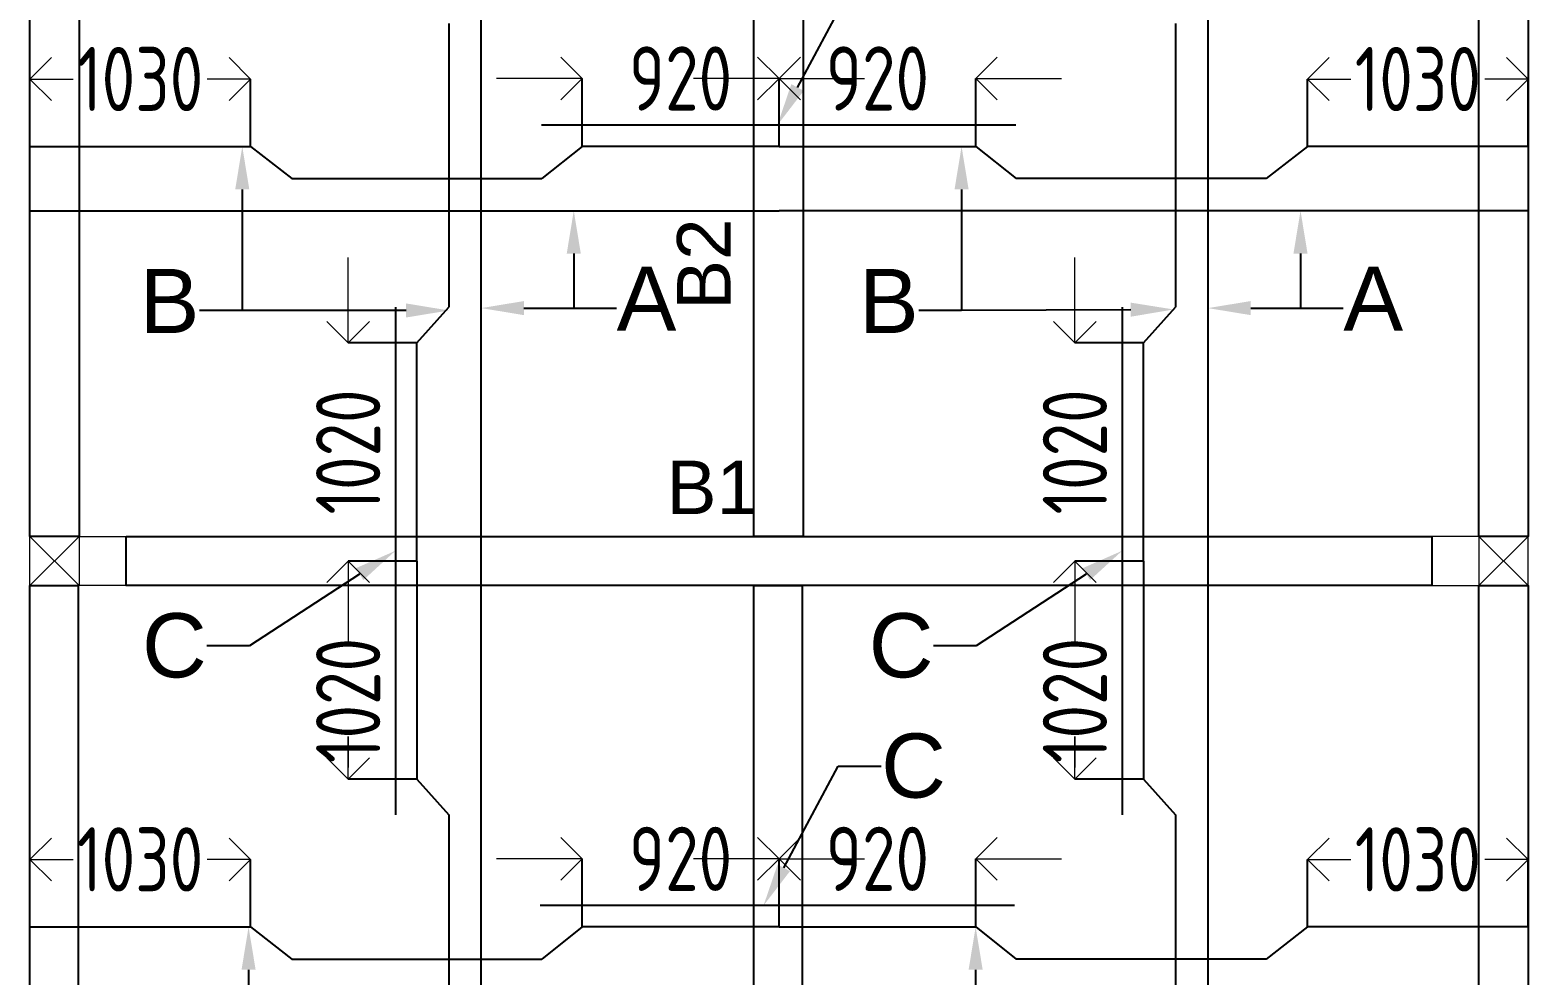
# Model space of a CAD drawing. Header units: inches. Extents: x -605 to 2991212, y -2872845 to 0.
# Drawn here: x 2827414 to 2834414, y -2299401 to -2294982 of the extents above; entities that cross this region are included whole.
import ezdxf
from ezdxf import colors
from ezdxf.entities.mleader import LeaderData, LeaderLine
from ezdxf.enums import TextEntityAlignment as Align
from ezdxf.math import Vec2, Vec3

# ---------------------------------------------------------------- set-up
doc = ezdxf.new("R2010")
doc.units = ezdxf.units.IN
doc.header["$LTSCALE"] = 600
doc.header["$MEASUREMENT"] = 0
for name, color, linetype, lineweight in [('rDIMension', 1, 'Continuous', 18), ('rRCC 2', 40, 'Continuous', 15), ('rREINF 1', 1, 'Continuous', 25)]:
    doc.layers.add(name, color=color, linetype=linetype, lineweight=lineweight)
doc.styles.add('DIM', font='geniso.shx', dxfattribs={"width": 0.85})
doc.styles.get("Standard").update_dxf_attribs({"font": 'arial.ttf'})
doc.dimstyles.new('ST-100', dxfattribs={"dimscale": 100, "dimtxt": 2.5, "dimasz": 2, "dimexe": 0.18, "dimexo": 0.0625, "dimgap": 0.2, "dimtad": 0, "dimdec": 0, "dimzin": 0, "dimdsep": 46, "dimtxsty": 'DIM', "dimblk": 'OPEN90', "dimcen": 0.09, "dimclrd": 256, "dimclrt": 7, "dimadec": 0, "dimazin": 0, "dimtfac": 1, "dimtdec": 0, "dimtofl": 0, "dimtmove": 0, "dimatfit": 3, "dimldrblk": 'OPEN90', "dimfxl": 1, "dimtolj": 1, "dimtzin": 0, "dimlwd": -1, "dimarcsym": 0})

# ---------------------------------------------------------------- blocks, each defined once
blk = doc.blocks.new('_Open90')
at = {"color": 0, "linetype": 'ByBlock', "lineweight": -2}
for p, q in [((-0.5, 0.5), (0, 0)), ((0, 0), (-1, 0)), ((0, 0), (-0.5, -0.5))]:
    blk.add_line(p, q, dxfattribs=at)
blk = doc.blocks.new('*D1309')
at = {"layer": 'Defpoints', "color": 0, "linetype": 'ByBlock'}
for p in [(2828444.5, -2295211.3), (2827414.5, -2295527.1), (2828444.5, -2295527.1)]:
    blk.add_point(p, dxfattribs=at)
at = {"layer": 'rDIMension', "color": 0, "linetype": 'ByBlock', "lineweight": -2}
for p, q in [((2827414.5, -2295527.1), (2827414.5, -2295211.3)), ((2828444.5, -2295527.1), (2828444.5, -2295211.3))]:
    blk.add_line(p, q, dxfattribs=at)
at = {"layer": 'rDIMension'}
for p, q in [((2827614.5, -2295211.3), (2827616.1, -2295211.3)), ((2828244.5, -2295211.3), (2828242.8, -2295211.3))]:
    blk.add_line(p, q, dxfattribs=at)
at = {"layer": 'rDIMension', "linetype": 'ByBlock', "xscale": 200, "yscale": 200, "zscale": 200, "rotation": 180}
blk.add_blockref('_Open90', (2827414.5, -2295211.3), dxfattribs=at)
at = {"layer": 'rDIMension', "linetype": 'ByBlock', "xscale": 200, "yscale": 200, "zscale": 200}
blk.add_blockref('_Open90', (2828444.5, -2295211.3), dxfattribs=at)
at = {"layer": 'rDIMension', "color": 7, "linetype": 'ByBlock', "insert": (2827929.5, -2295211.3), "char_height": 300, "attachment_point": 5, "style": 'DIM'}
blk.add_mtext('\\A1;1030', dxfattribs=at)
blk = doc.blocks.new('*D1310')
at = {"layer": 'Defpoints', "color": 0, "linetype": 'ByBlock'}
for p in [(2830914.5, -2295208.7), (2829994.5, -2295527.1), (2830914.5, -2295527.1)]:
    blk.add_point(p, dxfattribs=at)
at = {"layer": 'rDIMension'}
for p, q in [((2829794.5, -2295208.7), (2829594.5, -2295208.7)), ((2831114.5, -2295208.7), (2831314.5, -2295208.7))]:
    blk.add_line(p, q, dxfattribs=at)
at = {"layer": 'rDIMension', "color": 0, "linetype": 'ByBlock', "lineweight": -2}
for p, q in [((2829994.5, -2295527.1), (2829994.5, -2295208.7)), ((2830914.5, -2295527.1), (2830914.5, -2295208.7))]:
    blk.add_line(p, q, dxfattribs=at)
at = {"layer": 'rDIMension', "linetype": 'ByBlock', "xscale": 200, "yscale": 200, "zscale": 200}
blk.add_blockref('_Open90', (2829994.5, -2295208.7), dxfattribs=at)
at = {"layer": 'rDIMension', "linetype": 'ByBlock', "xscale": 200, "yscale": 200, "zscale": 200, "rotation": 180}
blk.add_blockref('_Open90', (2830914.5, -2295208.7), dxfattribs=at)
at = {"layer": 'rDIMension', "color": 7, "linetype": 'ByBlock', "insert": (2830454.5, -2295208.7), "char_height": 300, "attachment_point": 5, "style": 'DIM'}
blk.add_mtext('\\A1;920', dxfattribs=at)
blk = doc.blocks.new('*D1311')
at = {"layer": 'Defpoints', "color": 0, "linetype": 'ByBlock'}
for p in [(2833384.5, -2295211.3), (2833384.5, -2295527.1), (2834414.5, -2295527.1)]:
    blk.add_point(p, dxfattribs=at)
at = {"layer": 'rDIMension', "color": 0, "linetype": 'ByBlock', "lineweight": -2}
for p, q in [((2833384.5, -2295527.1), (2833384.5, -2295211.3)), ((2834414.5, -2295527.1), (2834414.5, -2295211.3))]:
    blk.add_line(p, q, dxfattribs=at)
at = {"layer": 'rDIMension'}
for p, q in [((2833584.5, -2295211.3), (2833586.1, -2295211.3)), ((2834214.5, -2295211.3), (2834212.8, -2295211.3))]:
    blk.add_line(p, q, dxfattribs=at)
at = {"layer": 'rDIMension', "linetype": 'ByBlock', "xscale": 200, "yscale": 200, "zscale": 200, "rotation": 180}
blk.add_blockref('_Open90', (2833384.5, -2295211.3), dxfattribs=at)
at = {"layer": 'rDIMension', "linetype": 'ByBlock', "xscale": 200, "yscale": 200, "zscale": 200}
blk.add_blockref('_Open90', (2834414.5, -2295211.3), dxfattribs=at)
at = {"layer": 'rDIMension', "color": 7, "linetype": 'ByBlock', "insert": (2833899.5, -2295211.3), "char_height": 300, "attachment_point": 5, "style": 'DIM'}
blk.add_mtext('\\A1;1030', dxfattribs=at)
blk = doc.blocks.new('*D1312')
at = {"layer": 'Defpoints', "color": 0, "linetype": 'ByBlock'}
for p in [(2830914.5, -2295208.7), (2830914.5, -2295527.1), (2831834.5, -2295527.1)]:
    blk.add_point(p, dxfattribs=at)
at = {"layer": 'rDIMension'}
for p, q in [((2830714.5, -2295208.7), (2830514.5, -2295208.7)), ((2832034.5, -2295208.7), (2832234.5, -2295208.7))]:
    blk.add_line(p, q, dxfattribs=at)
at = {"layer": 'rDIMension', "color": 0, "linetype": 'ByBlock', "lineweight": -2}
for p, q in [((2830914.5, -2295527.1), (2830914.5, -2295208.7)), ((2831834.5, -2295527.1), (2831834.5, -2295208.7))]:
    blk.add_line(p, q, dxfattribs=at)
at = {"layer": 'rDIMension', "linetype": 'ByBlock', "xscale": 200, "yscale": 200, "zscale": 200}
blk.add_blockref('_Open90', (2830914.5, -2295208.7), dxfattribs=at)
at = {"layer": 'rDIMension', "linetype": 'ByBlock', "xscale": 200, "yscale": 200, "zscale": 200, "rotation": 180}
blk.add_blockref('_Open90', (2831834.5, -2295208.7), dxfattribs=at)
at = {"layer": 'rDIMension', "color": 7, "linetype": 'ByBlock', "insert": (2831374.5, -2295208.7), "char_height": 300, "attachment_point": 5, "style": 'DIM'}
blk.add_mtext('\\A1;920', dxfattribs=at)
blk = doc.blocks.new('*D1313')
at = {"layer": 'Defpoints', "color": 0, "linetype": 'ByBlock'}
for p in [(2828444.5, -2298859.8), (2827414.5, -2299175.6), (2828444.5, -2299175.6)]:
    blk.add_point(p, dxfattribs=at)
at = {"layer": 'rDIMension', "color": 0, "linetype": 'ByBlock', "lineweight": -2}
for p, q in [((2827414.5, -2299175.6), (2827414.5, -2298859.8)), ((2828444.5, -2299175.6), (2828444.5, -2298859.8))]:
    blk.add_line(p, q, dxfattribs=at)
at = {"layer": 'rDIMension'}
for p, q in [((2827614.5, -2298859.8), (2827616.1, -2298859.8)), ((2828244.5, -2298859.8), (2828242.8, -2298859.8))]:
    blk.add_line(p, q, dxfattribs=at)
at = {"layer": 'rDIMension', "linetype": 'ByBlock', "xscale": 200, "yscale": 200, "zscale": 200, "rotation": 180}
blk.add_blockref('_Open90', (2827414.5, -2298859.8), dxfattribs=at)
at = {"layer": 'rDIMension', "linetype": 'ByBlock', "xscale": 200, "yscale": 200, "zscale": 200}
blk.add_blockref('_Open90', (2828444.5, -2298859.8), dxfattribs=at)
at = {"layer": 'rDIMension', "color": 7, "linetype": 'ByBlock', "insert": (2827929.5, -2298859.8), "char_height": 300, "attachment_point": 5, "style": 'DIM'}
blk.add_mtext('\\A1;1030', dxfattribs=at)
blk = doc.blocks.new('*D1314')
at = {"layer": 'Defpoints', "color": 0, "linetype": 'ByBlock'}
for p in [(2830914.5, -2298857.2), (2829994.5, -2299175.6), (2830914.5, -2299175.6)]:
    blk.add_point(p, dxfattribs=at)
at = {"layer": 'rDIMension'}
for p, q in [((2829794.5, -2298857.2), (2829594.5, -2298857.2)), ((2831114.5, -2298857.2), (2831314.5, -2298857.2))]:
    blk.add_line(p, q, dxfattribs=at)
at = {"layer": 'rDIMension', "color": 0, "linetype": 'ByBlock', "lineweight": -2}
for p, q in [((2829994.5, -2299175.6), (2829994.5, -2298857.2)), ((2830914.5, -2299175.6), (2830914.5, -2298857.2))]:
    blk.add_line(p, q, dxfattribs=at)
at = {"layer": 'rDIMension', "linetype": 'ByBlock', "xscale": 200, "yscale": 200, "zscale": 200}
blk.add_blockref('_Open90', (2829994.5, -2298857.2), dxfattribs=at)
at = {"layer": 'rDIMension', "linetype": 'ByBlock', "xscale": 200, "yscale": 200, "zscale": 200, "rotation": 180}
blk.add_blockref('_Open90', (2830914.5, -2298857.2), dxfattribs=at)
at = {"layer": 'rDIMension', "color": 7, "linetype": 'ByBlock', "insert": (2830454.5, -2298857.2), "char_height": 300, "attachment_point": 5, "style": 'DIM'}
blk.add_mtext('\\A1;920', dxfattribs=at)
blk = doc.blocks.new('*D1315')
at = {"layer": 'Defpoints', "color": 0, "linetype": 'ByBlock'}
for p in [(2833384.5, -2298859.8), (2833384.5, -2299175.6), (2834414.5, -2299175.6)]:
    blk.add_point(p, dxfattribs=at)
at = {"layer": 'rDIMension', "color": 0, "linetype": 'ByBlock', "lineweight": -2}
for p, q in [((2833384.5, -2299175.6), (2833384.5, -2298859.8)), ((2834414.5, -2299175.6), (2834414.5, -2298859.8))]:
    blk.add_line(p, q, dxfattribs=at)
at = {"layer": 'rDIMension'}
for p, q in [((2833584.5, -2298859.8), (2833586.1, -2298859.8)), ((2834214.5, -2298859.8), (2834212.8, -2298859.8))]:
    blk.add_line(p, q, dxfattribs=at)
at = {"layer": 'rDIMension', "linetype": 'ByBlock', "xscale": 200, "yscale": 200, "zscale": 200, "rotation": 180}
blk.add_blockref('_Open90', (2833384.5, -2298859.8), dxfattribs=at)
at = {"layer": 'rDIMension', "linetype": 'ByBlock', "xscale": 200, "yscale": 200, "zscale": 200}
blk.add_blockref('_Open90', (2834414.5, -2298859.8), dxfattribs=at)
at = {"layer": 'rDIMension', "color": 7, "linetype": 'ByBlock', "insert": (2833899.5, -2298859.8), "char_height": 300, "attachment_point": 5, "style": 'DIM'}
blk.add_mtext('\\A1;1030', dxfattribs=at)
blk = doc.blocks.new('*D1316')
at = {"layer": 'Defpoints', "color": 0, "linetype": 'ByBlock'}
for p in [(2830914.5, -2298857.2), (2830914.5, -2299175.6), (2831834.5, -2299175.6)]:
    blk.add_point(p, dxfattribs=at)
at = {"layer": 'rDIMension'}
for p, q in [((2830714.5, -2298857.2), (2830514.5, -2298857.2)), ((2832034.5, -2298857.2), (2832234.5, -2298857.2))]:
    blk.add_line(p, q, dxfattribs=at)
at = {"layer": 'rDIMension', "color": 0, "linetype": 'ByBlock', "lineweight": -2}
for p, q in [((2830914.5, -2299175.6), (2830914.5, -2298857.2)), ((2831834.5, -2299175.6), (2831834.5, -2298857.2))]:
    blk.add_line(p, q, dxfattribs=at)
at = {"layer": 'rDIMension', "linetype": 'ByBlock', "xscale": 200, "yscale": 200, "zscale": 200}
blk.add_blockref('_Open90', (2830914.5, -2298857.2), dxfattribs=at)
at = {"layer": 'rDIMension', "linetype": 'ByBlock', "xscale": 200, "yscale": 200, "zscale": 200, "rotation": 180}
blk.add_blockref('_Open90', (2831834.5, -2298857.2), dxfattribs=at)
at = {"layer": 'rDIMension', "color": 7, "linetype": 'ByBlock', "insert": (2831374.5, -2298857.2), "char_height": 300, "attachment_point": 5, "style": 'DIM'}
blk.add_mtext('\\A1;920', dxfattribs=at)
blk = doc.blocks.new('*D1230')
at = {"layer": 'Defpoints', "color": 0, "linetype": 'ByBlock'}
for p in [(2829222, -2296445), (2828901.3, -2297465), (2829222, -2297465)]:
    blk.add_point(p, dxfattribs=at)
at = {"layer": 'rDIMension'}
for p, q in [((2828901.3, -2296245), (2828901.3, -2296045)), ((2828901.3, -2297665), (2828901.3, -2297865))]:
    blk.add_line(p, q, dxfattribs=at)
at = {"layer": 'rDIMension', "color": 0, "linetype": 'ByBlock', "lineweight": -2}
for p, q in [((2829222, -2296445), (2828901.3, -2296445)), ((2829222, -2297465), (2828901.3, -2297465))]:
    blk.add_line(p, q, dxfattribs=at)
at = {"layer": 'rDIMension', "linetype": 'ByBlock', "xscale": 200, "yscale": 200, "zscale": 200}
for p, rotation in [((2828901.3, -2296445), 270), ((2828901.3, -2297465), 90)]:
    blk.add_blockref('_Open90', p, dxfattribs=dict(at, rotation=rotation))
at = {"layer": 'rDIMension', "color": 7, "linetype": 'ByBlock', "insert": (2828901.3, -2296955), "char_height": 300, "attachment_point": 5, "rotation": 90, "style": 'DIM'}
blk.add_mtext('\\A1;1020', dxfattribs=at)
blk = doc.blocks.new('*D1232')
at = {"layer": 'Defpoints', "color": 0, "linetype": 'ByBlock'}
for p in [(2832617.8, -2296445), (2832297.1, -2297465), (2832617.8, -2297465)]:
    blk.add_point(p, dxfattribs=at)
at = {"layer": 'rDIMension'}
for p, q in [((2832297.1, -2296245), (2832297.1, -2296045)), ((2832297.1, -2297665), (2832297.1, -2297865))]:
    blk.add_line(p, q, dxfattribs=at)
at = {"layer": 'rDIMension', "color": 0, "linetype": 'ByBlock', "lineweight": -2}
for p, q in [((2832617.8, -2296445), (2832297.1, -2296445)), ((2832617.8, -2297465), (2832297.1, -2297465))]:
    blk.add_line(p, q, dxfattribs=at)
at = {"layer": 'rDIMension', "linetype": 'ByBlock', "xscale": 200, "yscale": 200, "zscale": 200}
for p, rotation in [((2832297.1, -2296445), 270), ((2832297.1, -2297465), 90)]:
    blk.add_blockref('_Open90', p, dxfattribs=dict(at, rotation=rotation))
at = {"layer": 'rDIMension', "color": 7, "linetype": 'ByBlock', "insert": (2832297.1, -2296955), "char_height": 300, "attachment_point": 5, "rotation": 90, "style": 'DIM'}
blk.add_mtext('\\A1;1020', dxfattribs=at)
blk = doc.blocks.new('*D1233')
at = {"layer": 'Defpoints', "color": 0, "linetype": 'ByBlock'}
for p in [(2828901.3, -2297465), (2829222, -2297465), (2829222, -2298485)]:
    blk.add_point(p, dxfattribs=at)
at = {"layer": 'rDIMension', "color": 0, "linetype": 'ByBlock', "lineweight": -2}
for p, q in [((2829222, -2297465), (2828901.3, -2297465)), ((2829222, -2298485), (2828901.3, -2298485))]:
    blk.add_line(p, q, dxfattribs=at)
at = {"layer": 'rDIMension'}
for p, q in [((2828901.3, -2297665), (2828901.3, -2297803.3)), ((2828901.3, -2298285), (2828901.3, -2298430))]:
    blk.add_line(p, q, dxfattribs=at)
at = {"layer": 'rDIMension', "linetype": 'ByBlock', "xscale": 200, "yscale": 200, "zscale": 200}
for p, rotation in [((2828901.3, -2297465), 90), ((2828901.3, -2298485), 270)]:
    blk.add_blockref('_Open90', p, dxfattribs=dict(at, rotation=rotation))
at = {"layer": 'rDIMension', "color": 7, "linetype": 'ByBlock', "insert": (2828901.3, -2298116.7), "char_height": 300, "attachment_point": 5, "rotation": 90, "style": 'DIM'}
blk.add_mtext('\\A1;1020', dxfattribs=at)
blk = doc.blocks.new('*D1235')
at = {"layer": 'Defpoints', "color": 0, "linetype": 'ByBlock'}
for p in [(2832297.1, -2297465), (2832617.8, -2297465), (2832617.8, -2298485)]:
    blk.add_point(p, dxfattribs=at)
at = {"layer": 'rDIMension', "color": 0, "linetype": 'ByBlock', "lineweight": -2}
for p, q in [((2832617.8, -2297465), (2832297.1, -2297465)), ((2832617.8, -2298485), (2832297.1, -2298485))]:
    blk.add_line(p, q, dxfattribs=at)
at = {"layer": 'rDIMension'}
for p, q in [((2832297.1, -2297665), (2832297.1, -2297803.3)), ((2832297.1, -2298285), (2832297.1, -2298430))]:
    blk.add_line(p, q, dxfattribs=at)
at = {"layer": 'rDIMension', "linetype": 'ByBlock', "xscale": 200, "yscale": 200, "zscale": 200}
for p, rotation in [((2832297.1, -2297465), 90), ((2832297.1, -2298485), 270)]:
    blk.add_blockref('_Open90', p, dxfattribs=dict(at, rotation=rotation))
at = {"layer": 'rDIMension', "color": 7, "linetype": 'ByBlock', "insert": (2832297.1, -2298116.7), "char_height": 300, "attachment_point": 5, "rotation": 90, "style": 'DIM'}
blk.add_mtext('\\A1;1020', dxfattribs=at)

msp = doc.modelspace()

# ---------------------------------------------------------------- linework, layer by layer
at = {"color": 4, "linetype": 'ByBlock'}
for points in [[(2829522, -2293765), (2829522, -2297465)], [(2832917.8, -2293765), (2832917.8, -2297465)], [(2829372, -2294951.8), (2829372, -2296278.2)], [(2832767.8, -2294951.8), (2832767.8, -2296278.2)], [(2832020.5, -2295427.1), (2829804, -2295427.1)], [(2827414.5, -2295527.1), (2828444.5, -2295527.1), (2828637.7, -2295677.1)], [(2830914.5, -2295527.1), (2829994.5, -2295527.1), (2829806.2, -2295677.1)], [(2830914.5, -2295527.1), (2831834.5, -2295527.1), (2832022.7, -2295677.1)], [(2834414.5, -2295527.1), (2833384.5, -2295527.1), (2833191.2, -2295677.1)], [(2828637.7, -2295677.1), (2829806.2, -2295677.1)], [(2833191.2, -2295677.1), (2832022.7, -2295677.1)], [(2827414.5, -2295827.1), (2830914.5, -2295827.1)], [(2834414.5, -2295827.1), (2830914.5, -2295827.1)], [(2829122, -2296278.2), (2829122, -2298651.8)], [(2829222, -2297465), (2829222, -2296445), (2829372, -2296278.2)], [(2832517.8, -2296278.2), (2832517.8, -2298651.8)], [(2832617.8, -2297465), (2832617.8, -2296445), (2832767.8, -2296278.2)], [(2829222, -2297465), (2829222, -2298485), (2829372, -2298651.8)], [(2829522, -2297465), (2829522, -2301165)], [(2832617.8, -2297465), (2832617.8, -2298485), (2832767.8, -2298651.8)], [(2832917.8, -2297465), (2832917.8, -2301165)], [(2829372, -2298651.8), (2829372, -2299978.2)], [(2832767.8, -2298651.8), (2832767.8, -2299978.2)], [(2832015.5, -2299075.6), (2829799, -2299075.6)], [(2827414.5, -2299175.6), (2828444.5, -2299175.6), (2828637.7, -2299325.6)], [(2830914.5, -2299175.6), (2829994.5, -2299175.6), (2829806.2, -2299325.6)], [(2830914.5, -2299175.6), (2831834.5, -2299175.6), (2832022.7, -2299325.6)], [(2834414.5, -2299175.6), (2833384.5, -2299175.6), (2833191.2, -2299325.6)], [(2828637.7, -2299325.6), (2829806.2, -2299325.6)], [(2833191.2, -2299325.6), (2832022.7, -2299325.6)]]:
    msp.add_lwpolyline(points, dxfattribs=at)
at = {"color": 1, "linetype": 'ByBlock'}
for points in [[(2827414.5, -2293880), (2827644.5, -2293880), (2827644.5, -2297350), (2827414.5, -2297350)], [(2830797.3, -2293880), (2831027.3, -2293880), (2831027.3, -2297350), (2830797.3, -2297350)], [(2834184.5, -2293880), (2834414.5, -2293880), (2834414.5, -2297350), (2834184.5, -2297350)], [(2827864.5, -2297350), (2833964.5, -2297350), (2833964.5, -2297580), (2827864.5, -2297580)], [(2827414.5, -2297580), (2827639.5, -2297580), (2827639.5, -2301050), (2827414.5, -2301050)], [(2830797.3, -2297580), (2831022.3, -2297580), (2831022.3, -2301050), (2830797.3, -2301050)], [(2834184.5, -2297580), (2834414.5, -2297580), (2834414.5, -2301050), (2834184.5, -2301050)]]:
    msp.add_lwpolyline(points, close=True, dxfattribs=at)
at = {"layer": 'rRCC 2', "color": 6}
for p, q in [((2827414.5, -2297350), (2827644.5, -2297580)), ((2827414.5, -2297580), (2827644.5, -2297350)), ((2834414.5, -2297350), (2834184.5, -2297580)), ((2834414.5, -2297580), (2834184.5, -2297350))]:
    msp.add_line(p, q, dxfattribs=at)
for points in [[(2827414.5, -2297580), (2827414.5, -2297350), (2827864.5, -2297350), (2827864.5, -2297580)], [(2827414.5, -2297350), (2827644.5, -2297350), (2827644.5, -2297580), (2827414.5, -2297580)], [(2834414.5, -2297580), (2834414.5, -2297350), (2833964.5, -2297350), (2833964.5, -2297580)], [(2834414.5, -2297350), (2834184.5, -2297350), (2834184.5, -2297580), (2834414.5, -2297580)]]:
    msp.add_lwpolyline(points, close=True, dxfattribs=at)

# ---------------------------------------------------------------- texts
at = {"layer": 'rRCC 2'}
msp.add_text('B2', height=250, rotation=90, dxfattribs=at).set_placement((2830563.1, -2296076.7), align=Align.MIDDLE_CENTER)
msp.add_text('B1', height=250, dxfattribs=at).set_placement((2830603.1, -2297120.5), align=Align.MIDDLE_CENTER)

# ---------------------------------------------------------------- dimensions: what is measured, and where the dimension line sits
at = {"layer": 'rDIMension', "color": 1, "linetype": 'ByBlock'}
for base, p1, p2, picture, middle in [((2828444.5, -2295211.3), (2827414.5, -2295527.1), (2828444.5, -2295527.1), '*D1309', (2827929.5, -2295211.3)), ((2828444.5, -2298859.8), (2827414.5, -2299175.6), (2828444.5, -2299175.6), '*D1313', (2827929.5, -2298859.8))]:
    dim = msp.add_linear_dim(base=base, p1=p1, p2=p2, dimstyle='ST-100', override={"dimtxt": 3, "dimasz": 2, "dimexe": 0, "dimexo": 0, "dimtmove": 1, "dimfxl": 1.25, "dimtfillclr": 256, "dimarcsym": 2}, dxfattribs=at)
    dim.commit()
    dim.dimension.update_dxf_attribs({"geometry": picture, "text_midpoint": middle, "dimtype": 160})
for base, p1, p2, picture, middle in [((2830914.5, -2295208.7), (2829994.5, -2295527.1), (2830914.5, -2295527.1), '*D1310', (2830454.5, -2295208.7)), ((2830914.5, -2298857.2), (2829994.5, -2299175.6), (2830914.5, -2299175.6), '*D1314', (2830454.5, -2298857.2))]:
    dim = msp.add_linear_dim(base=base, p1=p1, p2=p2, dimstyle='ST-100', override={"dimtxt": 3, "dimexe": 0, "dimexo": 0, "dimtmove": 1, "dimfxl": 1.25, "dimtfillclr": 256, "dimarcsym": 2}, dxfattribs=at)
    dim.commit()
    dim.dimension.update_dxf_attribs({"geometry": picture, "text_midpoint": middle})
for base, p1, p2, angle, picture, middle in [((2830914.5, -2295208.7), (2831834.5, -2295527.1), (2830914.5, -2295527.1), 180, '*D1312', (2831374.5, -2295208.7)), ((2828901.3, -2297465), (2829222, -2296445), (2829222, -2297465), 90, '*D1230', (2828901.3, -2296955)), ((2832297.1, -2297465), (2832617.8, -2296445), (2832617.8, -2297465), 90, '*D1232', (2832297.1, -2296955)), ((2830914.5, -2298857.2), (2831834.5, -2299175.6), (2830914.5, -2299175.6), 180, '*D1316', (2831374.5, -2298857.2))]:
    dim = msp.add_linear_dim(base=base, p1=p1, p2=p2, angle=angle, dimstyle='ST-100', override={"dimtxt": 3, "dimexe": 0, "dimexo": 0, "dimtmove": 1, "dimfxl": 1.25, "dimtfillclr": 256, "dimarcsym": 2}, dxfattribs=at)
    dim.commit()
    dim.dimension.update_dxf_attribs({"geometry": picture, "text_midpoint": middle})
for base, p1, p2, angle, override, picture, middle in [((2833384.5, -2295211.3), (2834414.5, -2295527.1), (2833384.5, -2295527.1), 180, {"dimtxt": 3, "dimasz": 2, "dimexe": 0, "dimexo": 0, "dimtmove": 1, "dimfxl": 1.25, "dimtfillclr": 256, "dimarcsym": 2}, '*D1311', (2833899.5, -2295211.3)), ((2828901.3, -2297465), (2829222, -2298485), (2829222, -2297465), 90, {"dimtxt": 3, "dimexe": 0, "dimexo": 0, "dimtmove": 1, "dimfxl": 1.25, "dimtfillclr": 256, "dimarcsym": 2}, '*D1233', (2828901.3, -2298116.7)), ((2832297.1, -2297465), (2832617.8, -2298485), (2832617.8, -2297465), 90, {"dimtxt": 3, "dimexe": 0, "dimexo": 0, "dimtmove": 1, "dimfxl": 1.25, "dimtfillclr": 256, "dimarcsym": 2}, '*D1235', (2832297.1, -2298116.7)), ((2833384.5, -2298859.8), (2834414.5, -2299175.6), (2833384.5, -2299175.6), 180, {"dimtxt": 3, "dimasz": 2, "dimexe": 0, "dimexo": 0, "dimtmove": 1, "dimfxl": 1.25, "dimtfillclr": 256, "dimarcsym": 2}, '*D1315', (2833899.5, -2298859.8))]:
    dim = msp.add_linear_dim(base=base, p1=p1, p2=p2, angle=angle, dimstyle='ST-100', override=override, dxfattribs=at)
    dim.commit()
    dim.dimension.update_dxf_attribs({"geometry": picture, "text_midpoint": middle, "dimtype": 160})

# ---------------------------------------------------------------- leaders
at = {"layer": 'rREINF 1', "color": 3, "linetype": 'ByBlock'}
ml = msp.add_multileader_mtext('Standard', dxfattribs=at)
ml.set_content('C', color=3)
ml.set_leader_properties()
ml.build(insert=Vec2(0, 0))
ml.multileader.update_dxf_attribs({"text_top_attachment_type": 0, "text_bottom_attachment_type": 0, "dogleg_length": 200, "arrow_head_size": 200})
ctx = ml.context
ctx.base_point, ctx.char_height, ctx.arrow_head_size, ctx.landing_gap_size, ctx.plane_origin = Vec3(2831456.1, -2294775.2), 300, 200, 0.09, Vec3(2830485.2, -2295677.7)
notes = []
notes.append((ctx, [(0, (1, 1, 0), (2831256.1, -2294775.2), (1, 0), 200, [(0, [(2830906.6, -2295427.1)], 256, [])])]))
ctx.mtext.insert, ctx.mtext.flow_direction = Vec3(2831456.2, -2294622.6), 5
ml = msp.add_multileader_mtext('Standard', dxfattribs=at)
ml.set_content('B', color=3)
ml.set_leader_properties()
ml.build(insert=Vec2(0, 0))
ml.multileader.update_dxf_attribs({"text_top_attachment_type": 0, "text_bottom_attachment_type": 0, "dogleg_length": 200, "arrow_head_size": 200})
ctx = ml.context
ctx.base_point, ctx.char_height, ctx.arrow_head_size, ctx.landing_gap_size, ctx.plane_origin = Vec3(2827979.8, -2296293.4), 300, 200, 0.09, Vec3(2828440.7, -2295700.2)
ctx.text_align_type = 2
notes.append((ctx, [(0, (1, 1, 0), (2828406.5, -2296293.4), (-1, 0), 200, [(0, [(2828406.5, -2295527.1)], 256, [])])]))
ctx.mtext.insert, ctx.mtext.alignment, ctx.mtext.flow_direction = Vec3(2828206.4, -2296099), 3, 5
ml = msp.add_multileader_mtext('Standard', dxfattribs=at)
ml.set_content('B', color=3)
ml.set_leader_properties()
ml.build(insert=Vec2(0, 0))
ml.multileader.update_dxf_attribs({"text_top_attachment_type": 0, "text_bottom_attachment_type": 0, "dogleg_length": 200, "arrow_head_size": 200})
ctx = ml.context
ctx.base_point, ctx.char_height, ctx.arrow_head_size, ctx.landing_gap_size, ctx.plane_origin = Vec3(2831340.8, -2296293.4), 300, 200, 0.09, Vec3(2831801.7, -2295700.2)
ctx.text_align_type = 2
notes.append((ctx, [(0, (1, 1, 0), (2831767.6, -2296293.4), (-1, 0), 200, [(0, [(2831767.6, -2295527.1)], 256, [])])]))
ctx.mtext.insert, ctx.mtext.alignment, ctx.mtext.flow_direction = Vec3(2831567.5, -2296099), 3, 5
ml = msp.add_multileader_mtext('Standard', dxfattribs=at)
ml.set_content('A', color=3)
ml.set_leader_properties()
ml.build(insert=Vec2(0, 0))
ml.multileader.update_dxf_attribs({"text_top_attachment_type": 0, "text_bottom_attachment_type": 0, "dogleg_length": 200, "arrow_head_size": 200})
ctx = ml.context
ctx.base_point, ctx.char_height, ctx.arrow_head_size, ctx.landing_gap_size, ctx.plane_origin = Vec3(2830155.5, -2296282.3), 300, 200, 0.09, Vec3(2830108.9, -2295689.1)
notes.append((ctx, [(0, (1, 1, 0), (2829955.5, -2296282.3), (1, 0), 200, [(0, [(2829955.5, -2295827.1)], 256, [])])]))
ctx.mtext.insert, ctx.mtext.flow_direction = Vec3(2830155.6, -2296087.9), 5
ml = msp.add_multileader_mtext('Standard', dxfattribs=at)
ml.set_content('A', color=3)
ml.set_leader_properties()
ml.build(insert=Vec2(0, 0))
ml.multileader.update_dxf_attribs({"text_top_attachment_type": 0, "text_bottom_attachment_type": 0, "dogleg_length": 200, "arrow_head_size": 200})
ctx = ml.context
ctx.base_point, ctx.char_height, ctx.arrow_head_size, ctx.landing_gap_size, ctx.plane_origin = Vec3(2833551.3, -2296282.3), 300, 200, 0.09, Vec3(2833504.8, -2295689.1)
notes.append((ctx, [(0, (1, 1, 0), (2833351.3, -2296282.3), (1, 0), 200, [(0, [(2833351.3, -2295827.1)], 256, [])])]))
ctx.mtext.insert, ctx.mtext.flow_direction = Vec3(2833551.4, -2296087.9), 5
ml = msp.add_multileader_mtext('Standard', dxfattribs=at)
ml.set_content('', color=3)
ml.set_leader_properties()
ml.build(insert=Vec2(0, 0))
ml.multileader.update_dxf_attribs({"text_top_attachment_type": 0, "text_bottom_attachment_type": 0, "dogleg_length": 200, "arrow_head_size": 200})
ctx = ml.context
ctx.base_point, ctx.char_height, ctx.arrow_head_size, ctx.landing_gap_size, ctx.plane_origin = Vec3(2830155.5, -2296282.3), 300, 200, 0.09, Vec3(2829539.7, -2296282.3)
notes.append((ctx, [(0, (1, 1, 0), (2829955.5, -2296282.3), (1, 0), 200, [(0, [(2829522.8, -2296282.3)], 256, [])])]))
ctx.mtext.insert, ctx.mtext.flow_direction = Vec3(2830155.6, -2296132.3), 5
ml = msp.add_multileader_mtext('Standard', dxfattribs=at)
ml.set_content('', color=3)
ml.set_leader_properties()
ml.build(insert=Vec2(0, 0))
ml.multileader.update_dxf_attribs({"text_top_attachment_type": 0, "text_bottom_attachment_type": 0, "dogleg_length": 200, "arrow_head_size": 200})
ctx = ml.context
ctx.base_point, ctx.char_height, ctx.arrow_head_size, ctx.landing_gap_size, ctx.plane_origin = Vec3(2833551.3, -2296282.3), 300, 200, 0.09, Vec3(2832935.5, -2296282.3)
notes.append((ctx, [(0, (1, 1, 0), (2833351.3, -2296282.3), (1, 0), 200, [(0, [(2832918.6, -2296282.3)], 256, [])])]))
ctx.mtext.insert, ctx.mtext.flow_direction = Vec3(2833551.4, -2296132.3), 5
ml = msp.add_multileader_mtext('Standard', dxfattribs=at)
ml.set_content('', color=3)
ml.set_leader_properties()
ml.build(insert=Vec2(0, 0))
ml.multileader.update_dxf_attribs({"text_top_attachment_type": 0, "text_bottom_attachment_type": 0, "dogleg_length": 200, "arrow_head_size": 200})
ctx = ml.context
ctx.base_point, ctx.char_height, ctx.arrow_head_size, ctx.landing_gap_size, ctx.plane_origin = Vec3(2828206.3, -2296293.4), 300, 200, 0.09, Vec3(2829009.9, -2296293.4)
ctx.text_align_type = 2
notes.append((ctx, [(0, (1, 1, 0), (2828406.5, -2296293.4), (-1, 0), 200, [(0, [(2829372, -2296293.4)], 256, [])])]))
ctx.mtext.insert, ctx.mtext.alignment, ctx.mtext.flow_direction = Vec3(2828206.4, -2296143.4), 3, 5
ml = msp.add_multileader_mtext('Standard', dxfattribs=at)
ml.set_content('', color=3)
ml.set_leader_properties()
ml.build(insert=Vec2(0, 0))
ml.multileader.update_dxf_attribs({"text_top_attachment_type": 0, "text_bottom_attachment_type": 0, "dogleg_length": 200, "arrow_head_size": 200})
ctx = ml.context
ctx.base_point, ctx.char_height, ctx.arrow_head_size, ctx.landing_gap_size, ctx.plane_origin = Vec3(2831567.4, -2296293.4), 300, 200, 0.09, Vec3(2832370.9, -2296293.4)
ctx.text_align_type = 2
notes.append((ctx, [(0, (1, 1, 0), (2831767.6, -2296293.4), (-1, 0), 200, [(0, [(2832758.3, -2296288.7)], 256, [])])]))
ctx.mtext.insert, ctx.mtext.alignment, ctx.mtext.flow_direction = Vec3(2831567.5, -2296143.4), 3, 5
ml = msp.add_multileader_mtext('Standard', dxfattribs=at)
ml.set_content('C', color=3)
ml.set_leader_properties()
ml.build(insert=Vec2(0, 0))
ml.multileader.update_dxf_attribs({"text_top_attachment_type": 0, "text_bottom_attachment_type": 0, "dogleg_length": 200, "arrow_head_size": 200})
ctx = ml.context
ctx.base_point, ctx.char_height, ctx.arrow_head_size, ctx.landing_gap_size, ctx.plane_origin = Vec3(2827975.2, -2297861.5), 300, 200, 0.09, Vec3(2828871.5, -2297458.9)
ctx.text_align_type = 2
notes.append((ctx, [(1, (1, 1, 0), (2828440.6, -2297861.5), (-1, 0), 200, [(0, [(2829122, -2297417)], 256, [])])]))
ctx.mtext.insert, ctx.mtext.alignment, ctx.mtext.flow_direction = Vec3(2828240.5, -2297708.9), 3, 5
ml = msp.add_multileader_mtext('Standard', dxfattribs=at)
ml.set_content('C', color=3)
ml.set_leader_properties()
ml.build(insert=Vec2(0, 0))
ml.multileader.update_dxf_attribs({"text_top_attachment_type": 0, "text_bottom_attachment_type": 0, "dogleg_length": 200, "arrow_head_size": 200})
ctx = ml.context
ctx.base_point, ctx.char_height, ctx.arrow_head_size, ctx.landing_gap_size, ctx.plane_origin = Vec3(2831371, -2297861.5), 300, 200, 0.09, Vec3(2832267.3, -2297458.9)
ctx.text_align_type = 2
notes.append((ctx, [(1, (1, 1, 0), (2831836.4, -2297861.5), (-1, 0), 200, [(0, [(2832517.8, -2297417)], 256, [])])]))
ctx.mtext.insert, ctx.mtext.alignment, ctx.mtext.flow_direction = Vec3(2831636.3, -2297708.9), 3, 5
ml = msp.add_multileader_mtext('Standard', dxfattribs=at)
ml.set_content('C', color=3)
ml.set_leader_properties()
ml.build(insert=Vec2(0, 0))
ml.multileader.update_dxf_attribs({"text_top_attachment_type": 0, "text_bottom_attachment_type": 0, "dogleg_length": 200, "arrow_head_size": 200})
ctx = ml.context
ctx.base_point, ctx.char_height, ctx.arrow_head_size, ctx.landing_gap_size, ctx.plane_origin = Vec3(2831391.6, -2298423.7), 300, 200, 0.09, Vec3(2830420.8, -2299326.2)
notes.append((ctx, [(0, (1, 1, 0), (2831191.6, -2298423.7), (1, 0), 200, [(0, [(2830842.2, -2299075.6)], 256, [])])]))
ctx.mtext.insert, ctx.mtext.flow_direction = Vec3(2831391.7, -2298271.1), 5
ml = msp.add_multileader_mtext('Standard', dxfattribs=at)
ml.set_content('B', color=3)
ml.set_leader_properties()
ml.build(insert=Vec2(0, 0))
ml.multileader.update_dxf_attribs({"text_top_attachment_type": 0, "text_bottom_attachment_type": 0, "dogleg_length": 200, "arrow_head_size": 200})
ctx = ml.context
ctx.base_point, ctx.char_height, ctx.arrow_head_size, ctx.landing_gap_size, ctx.plane_origin = Vec3(2828009.3, -2299941.9), 300, 200, 0.09, Vec3(2828470.2, -2299348.7)
ctx.text_align_type = 2
notes.append((ctx, [(0, (1, 1, 0), (2828436, -2299941.9), (-1, 0), 200, [(0, [(2828436, -2299175.6)], 256, [])])]))
ctx.mtext.insert, ctx.mtext.alignment, ctx.mtext.flow_direction = Vec3(2828236, -2299747.5), 3, 5
ml = msp.add_multileader_mtext('Standard', dxfattribs=at)
ml.set_content('B', color=3)
ml.set_leader_properties()
ml.build(insert=Vec2(0, 0))
ml.multileader.update_dxf_attribs({"text_top_attachment_type": 0, "text_bottom_attachment_type": 0, "dogleg_length": 200, "arrow_head_size": 200})
ctx = ml.context
ctx.base_point, ctx.char_height, ctx.arrow_head_size, ctx.landing_gap_size, ctx.plane_origin = Vec3(2831406.6, -2299941.9), 300, 200, 0.09, Vec3(2831867.5, -2299348.7)
ctx.text_align_type = 2
notes.append((ctx, [(0, (1, 1, 0), (2831833.3, -2299941.9), (-1, 0), 200, [(0, [(2831833.3, -2299175.6)], 256, [])])]))
ctx.mtext.insert, ctx.mtext.alignment, ctx.mtext.flow_direction = Vec3(2831633.2, -2299747.5), 3, 5
for ctx, leaders in notes:
    for number, flags, end, landing, length, lines in leaders:
        leader = LeaderData()
        leader.index, (leader.has_last_leader_line, leader.has_dogleg_vector, leader.attachment_direction) = number, flags
        leader.last_leader_point, leader.dogleg_vector, leader.dogleg_length = Vec3(end), Vec3(landing), length
        for number, points, colour, breaks in lines:
            line = LeaderLine()
            line.index, line.vertices, line.color, line.breaks = number, Vec3.list(points), colors.encode_raw_color(colour), breaks
            leader.lines.append(line)
        ctx.leaders.append(leader)

doc.saveas('drawing.dxf')
